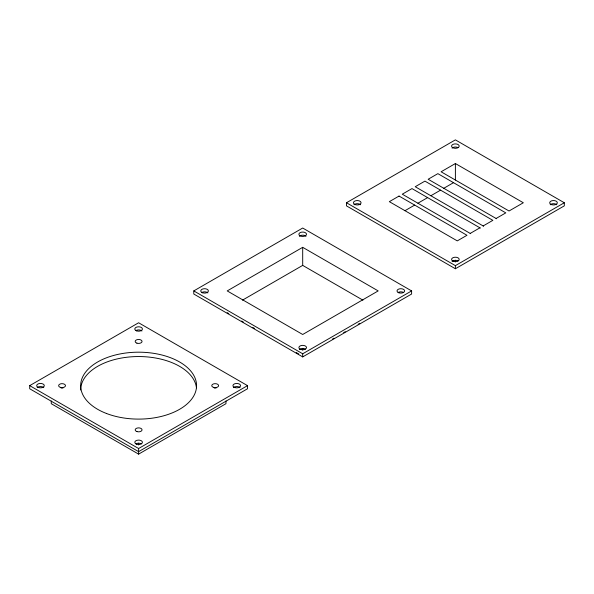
<?xml version="1.0" encoding="UTF-8"?>
<svg xmlns="http://www.w3.org/2000/svg" width="594" height="594" viewBox="0 0 594 594"><rect width="100%" height="100%" fill="white"/><g stroke="black" fill="none" stroke-linecap="round" stroke-linejoin="round"><path stroke-width="0.89" d="M29.7 385.64L138.61 322.765L247.527 385.64L247.527 388.758L138.61 451.633L29.7 388.758L29.7 385.64L138.61 448.522L247.527 385.64M193.785 290.912L302.695 228.029L411.612 290.912L411.612 294.023L302.695 356.905L193.785 294.023L193.785 290.912L302.695 353.786L411.612 290.912M346.473 202.754L455.39 139.872L564.3 202.754L564.3 205.866L455.39 268.748L346.473 205.866L346.473 202.754L455.39 265.637L564.3 202.754M302.695 247.327L227.212 290.912L302.695 334.489L378.185 290.912L302.695 247.327L302.695 265.384L242.471 300.156M455.39 163.536L441.097 171.785L509.036 211.004L523.321 202.754L455.39 163.536L455.39 180.034M404.974 210.692L414.679 205.086M417.916 203.222L427.621 197.616M430.85 195.753L440.562 190.147M443.792 188.283L453.497 182.677M470.21 233.42L479.922 227.814M483.152 225.943L492.857 220.344L424.925 181.118L415.221 186.724L483.605 226.203M496.094 218.473L505.798 212.875L437.867 173.648L428.155 179.254L496.547 218.733M332.425 339.115L334.036 338.186M343.674 332.625L345.285 331.697M358.137 324.272L359.749 323.344M51.27 400.957L51.27 403.697L138.61 454.128L225.958 403.697L225.958 400.957M480.368 228.074L411.984 188.588L402.279 194.193L470.663 233.68M302.695 265.384L362.927 300.156M227.168 312.674L228.779 313.602M241.632 321.027L243.243 321.955M252.881 327.517L254.492 328.445M296.272 352.569L298.678 353.957M455.39 260.254L455.39 262.013M455.39 265.637L455.39 268.748M302.695 348.366L302.695 350.126M302.695 353.786L302.695 356.905M138.61 443.169L138.61 444.995M138.61 448.522L138.61 454.128M452.086 148.114A3.809 2.198 0 0 1 458.085 147.654M353.957 204.767A3.809 2.198 0 0 1 360.558 204.767M452.086 261.419A3.809 2.198 0 0 1 458.085 260.966M550.215 204.767A3.809 2.198 0 0 1 556.816 204.767M299.398 236.263A3.809 2.198 0 0 1 305.999 236.263M201.871 292.463A3.809 2.198 0 0 1 207.87 292.924M299.398 349.576A3.809 2.198 0 0 1 305.398 349.116M398.129 292.463A3.809 2.198 0 0 1 403.526 292.463M214.286 388.09A3.43 1.982 0 0 1 216.068 388.09M61.16 388.09A3.43 1.982 0 0 1 62.942 388.09M135.915 330.546A3.809 2.198 0 0 1 141.914 330.999M37.184 387.652A3.809 2.198 0 0 1 43.785 387.652M135.915 443.852A3.809 2.198 0 0 1 141.313 443.852M233.442 387.652A3.809 2.198 0 0 1 240.043 387.652M80.665 389.998A57.952 33.457 0 0 1 136.717 356.563A57.952 33.457 0 0 1 196.443 387.815M399.042 196.065L389.337 201.663L457.276 240.889L466.981 235.283L399.042 196.065M453.482 261.315A3.809 2.198 0 0 0 459.199 259.407A3.809 2.198 0 0 0 453.482 257.506A3.809 2.198 0 0 0 453.482 261.315M354.559 204.314A3.809 2.198 0 0 0 360.937 203.326A3.809 2.198 0 0 0 356.266 200.631A3.809 2.198 0 0 0 354.559 204.314M551.611 204.663A3.809 2.198 0 0 0 557.328 202.754A3.809 2.198 0 0 0 551.611 200.846A3.809 2.198 0 0 0 551.611 204.663M452.687 147.654A3.809 2.198 0 0 0 459.073 146.666A3.809 2.198 0 0 0 454.403 143.971A3.809 2.198 0 0 0 452.687 147.654M300.794 349.472A3.809 2.198 0 0 0 306.511 347.564A3.809 2.198 0 0 0 300.794 345.656A3.809 2.198 0 0 0 300.794 349.472M202.665 292.812A3.809 2.198 0 0 0 208.383 290.912A3.809 2.198 0 0 0 202.665 289.003A3.809 2.198 0 0 0 202.665 292.812M398.923 292.812A3.809 2.198 0 0 0 404.64 290.912A3.809 2.198 0 0 0 398.923 289.003A3.809 2.198 0 0 0 398.923 292.812M300 235.811A3.809 2.198 0 0 0 306.378 234.823A3.809 2.198 0 0 0 301.715 232.128A3.809 2.198 0 0 0 300 235.811M136.709 444.201A3.809 2.198 0 0 0 142.426 442.3A3.809 2.198 0 0 0 136.709 440.392A3.809 2.198 0 0 0 136.709 444.201M106.415 413.461A57.952 33.457 0 0 0 196.443 387.83A57.952 33.457 0 0 0 112.979 355.635A57.952 33.457 0 0 0 106.415 413.461M60.336 387.355A3.43 1.982 0 0 0 65.481 385.64A3.43 1.982 0 0 0 60.336 383.924A3.43 1.982 0 0 0 60.336 387.355M136.895 431.563A3.43 1.982 0 0 0 142.048 429.848A3.43 1.982 0 0 0 136.895 428.133A3.43 1.982 0 0 0 136.895 431.563M136.895 343.154A3.43 1.982 0 0 0 142.048 341.439A3.43 1.982 0 0 0 136.895 339.723A3.43 1.982 0 0 0 136.895 343.154M213.461 387.355A3.43 1.982 0 0 0 218.607 385.64A3.43 1.982 0 0 0 213.461 383.924A3.43 1.982 0 0 0 213.461 387.355M38.58 387.548A3.809 2.198 0 0 0 44.298 385.64A3.809 2.198 0 0 0 38.58 383.739A3.809 2.198 0 0 0 38.58 387.548M234.838 387.548A3.809 2.198 0 0 0 240.555 385.64A3.809 2.198 0 0 0 234.838 383.739A3.809 2.198 0 0 0 234.838 387.548M136.709 330.895A3.809 2.198 0 0 0 142.426 328.987A3.809 2.198 0 0 0 136.709 327.079A3.809 2.198 0 0 0 136.709 330.895"/></g></svg>
